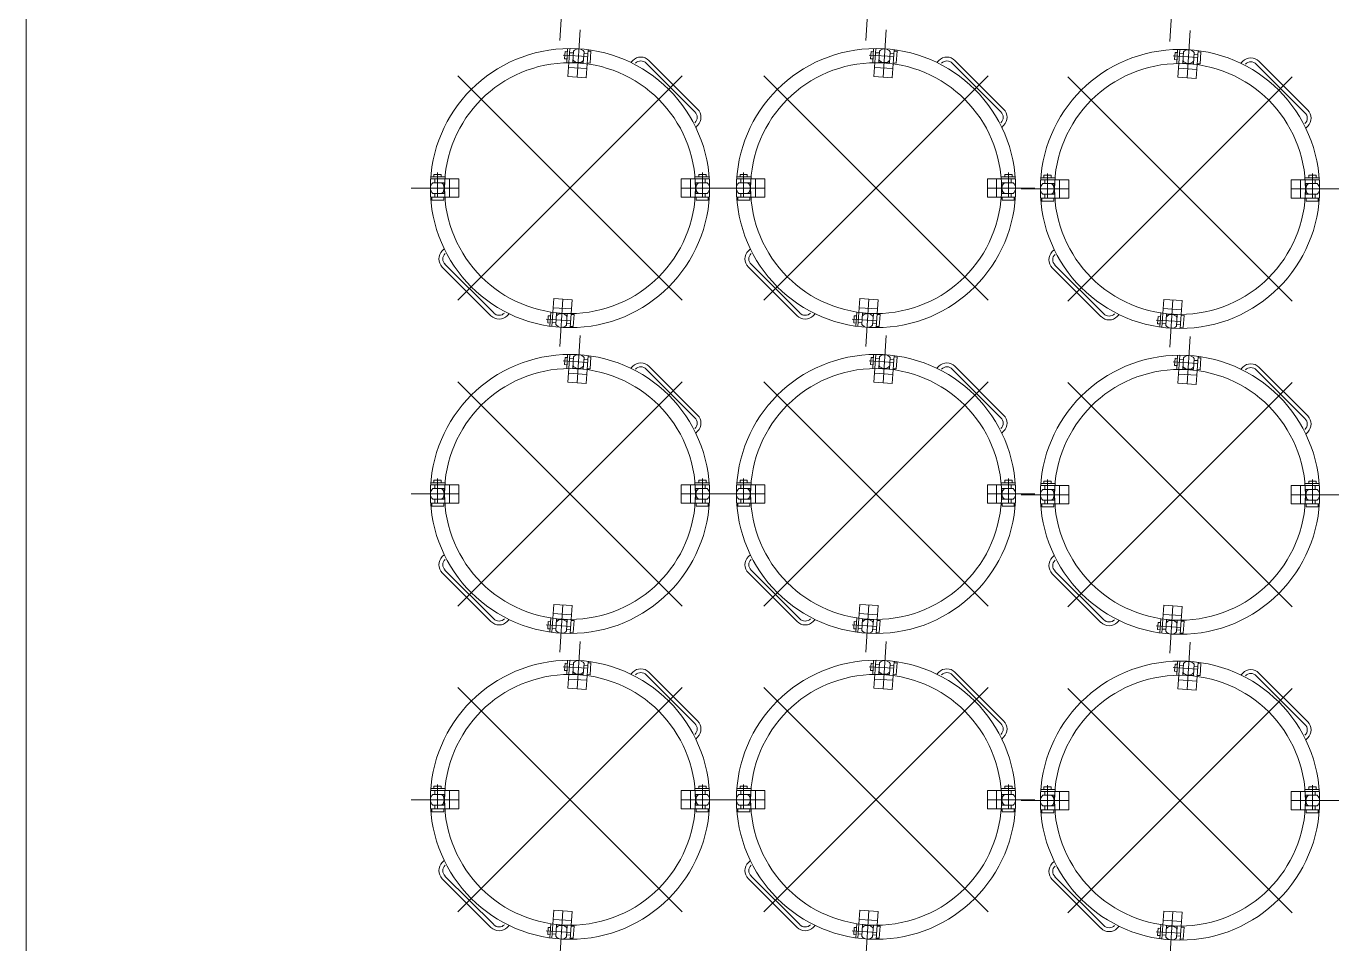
# Model space of a CAD drawing. Header units: millimetres. Extents: x 1663 to 6300, y 431 to 1491.
# Drawn here: x 5052.84 to 5077.75, y 1307.31 to 1324.73 of the extents above; entities that cross this region are included whole.
import ezdxf

# ---------------------------------------------------------------- set-up
doc = ezdxf.new("R2010")
doc.units = ezdxf.units.MM
doc.layers.add('Линия связи (Вновь)', color=3, linetype='Continuous', lineweight=60)
doc.layers.add('Строительный', color=251, linetype='Continuous', lineweight=13)

# ---------------------------------------------------------------- blocks, each defined once
blk = doc.blocks.new('A$C178B2837')
at = {"layer": 'Строительный', "ltscale": 100}
for p, q in [((535.063, 330.964), (535.063, 398.714)), ((542.078, 367.86), (542.038, 367.241)), ((546.078, 367.86), (546.038, 367.241)), ((550.051, 367.849), (550.011, 367.23)), ((542.303, 367.383), (542.264, 366.764)), ((546.303, 367.383), (546.264, 366.764)), ((550.276, 367.372), (550.237, 366.753)), ((542.128, 366.951), (542.14, 367.136)), ((542.144, 366.772), (542.167, 367.137)), ((546.128, 366.951), (546.14, 367.136)), ((546.144, 366.772), (546.167, 367.137)), ((550.101, 366.94), (550.113, 367.125)), ((550.117, 366.761), (550.14, 367.126)), ((542.08, 367.052), (542.401, 367.032)), ((542.106, 367.098), (542.1, 367.004)), ((542.1, 367.004), (542.131, 367.002)), ((542.137, 367.096), (542.106, 367.098)), ((542.214, 367.079), (542.164, 367.083)), ((542.215, 367.104), (542.206, 366.958)), ((542.345, 366.949), (542.206, 366.958)), ((542.355, 367.095), (542.345, 366.949)), ((542.403, 367.067), (542.353, 367.071)), ((542.383, 366.756), (542.407, 367.122)), ((542.406, 367.105), (542.445, 367.103)), ((542.445, 367.103), (542.435, 366.947)), ((542.991, 366.981), (542.965, 366.955)), ((543.203, 366.981), (543.839, 366.344)), ((546.08, 367.052), (546.401, 367.032)), ((546.106, 367.098), (546.1, 367.004)), ((546.1, 367.004), (546.131, 367.002)), ((546.137, 367.096), (546.106, 367.098)), ((546.214, 367.079), (546.164, 367.083)), ((546.215, 367.104), (546.206, 366.958)), ((546.345, 366.949), (546.206, 366.958)), ((546.355, 367.095), (546.345, 366.949)), ((546.403, 367.067), (546.353, 367.071)), ((546.383, 366.756), (546.407, 367.122)), ((546.406, 367.105), (546.445, 367.103)), ((546.445, 367.103), (546.435, 366.947)), ((546.991, 366.981), (546.965, 366.955)), ((547.203, 366.981), (547.839, 366.344)), ((550.053, 367.041), (550.374, 367.02)), ((550.079, 367.086), (550.073, 366.993)), ((550.073, 366.993), (550.104, 366.991)), ((550.11, 367.084), (550.079, 367.086)), ((550.187, 367.068), (550.137, 367.072)), ((550.188, 367.093), (550.179, 366.947)), ((550.328, 367.084), (550.319, 366.938)), ((550.376, 367.056), (550.326, 367.059)), ((550.356, 366.745), (550.38, 367.111)), ((550.379, 367.094), (550.418, 367.092)), ((550.418, 367.092), (550.408, 366.936)), ((550.964, 366.97), (550.938, 366.944)), ((551.176, 366.97), (551.813, 366.333)), ((542.391, 366.876), (542.151, 366.891)), ((542.435, 366.947), (542.396, 366.949)), ((543.168, 366.945), (543.804, 366.309)), ((546.391, 366.876), (546.151, 366.891)), ((546.435, 366.947), (546.396, 366.949)), ((547.168, 366.945), (547.804, 366.309)), ((550.364, 366.865), (550.125, 366.88)), ((550.319, 366.938), (550.179, 366.947)), ((550.408, 366.936), (550.369, 366.938)), ((551.141, 366.934), (551.777, 366.298)), ((540.703, 363.845), (543.638, 366.779)), ((540.703, 366.779), (543.638, 363.845)), ((542.383, 366.756), (542.144, 366.772)), ((544.703, 363.845), (547.638, 366.779)), ((544.703, 366.779), (547.638, 363.845)), ((546.383, 366.756), (546.144, 366.772)), ((548.677, 363.834), (551.611, 366.768)), ((548.677, 366.768), (551.611, 363.834)), ((550.356, 366.745), (550.117, 366.761)), ((543.839, 366.132), (543.814, 366.106)), ((547.839, 366.132), (547.814, 366.106)), ((551.813, 366.121), (551.787, 366.095)), ((540.716, 365.432), (540.35, 365.432)), ((540.537, 365.459), (540.352, 365.459)), ((540.393, 365.459), (540.393, 365.491)), ((540.393, 365.491), (540.487, 365.491)), ((540.404, 365.382), (540.404, 365.432)), ((540.44, 365.514), (540.44, 365.192)), ((540.487, 365.491), (540.487, 365.459)), ((540.596, 365.192), (540.596, 365.432)), ((540.716, 365.192), (540.716, 365.432)), ((543.626, 365.432), (543.992, 365.432)), ((543.626, 365.192), (543.626, 365.432)), ((543.746, 365.192), (543.746, 365.432)), ((543.804, 365.459), (543.99, 365.459)), ((543.949, 365.491), (543.855, 365.491)), ((543.855, 365.491), (543.855, 365.459)), ((543.902, 365.514), (543.902, 365.192)), ((543.937, 365.382), (543.937, 365.432)), ((543.949, 365.459), (543.949, 365.491)), ((544.716, 365.432), (544.35, 365.432)), ((544.537, 365.459), (544.352, 365.459)), ((544.393, 365.459), (544.393, 365.491)), ((544.393, 365.491), (544.487, 365.491)), ((544.404, 365.382), (544.404, 365.432)), ((544.44, 365.514), (544.44, 365.192)), ((544.487, 365.491), (544.487, 365.459)), ((544.596, 365.192), (544.596, 365.432)), ((544.716, 365.192), (544.716, 365.432)), ((547.626, 365.432), (547.992, 365.432)), ((547.626, 365.192), (547.626, 365.432)), ((547.746, 365.192), (547.746, 365.432)), ((547.804, 365.459), (547.99, 365.459)), ((547.949, 365.491), (547.855, 365.491)), ((547.855, 365.491), (547.855, 365.459)), ((547.902, 365.514), (547.902, 365.192)), ((547.937, 365.382), (547.937, 365.432)), ((547.949, 365.459), (547.949, 365.491)), ((548.689, 365.421), (548.323, 365.421)), ((548.51, 365.448), (548.325, 365.448)), ((548.366, 365.448), (548.366, 365.48)), ((548.366, 365.48), (548.46, 365.48)), ((548.377, 365.371), (548.377, 365.421)), ((548.413, 365.503), (548.413, 365.181)), ((548.46, 365.48), (548.46, 365.448)), ((548.569, 365.181), (548.569, 365.421)), ((548.689, 365.181), (548.689, 365.421)), ((551.599, 365.421), (551.965, 365.421)), ((551.599, 365.181), (551.599, 365.421)), ((551.719, 365.181), (551.719, 365.421)), ((551.777, 365.448), (551.963, 365.448)), ((551.922, 365.48), (551.828, 365.48)), ((551.828, 365.48), (551.828, 365.448)), ((551.875, 365.503), (551.875, 365.181)), ((551.91, 365.371), (551.91, 365.421)), ((551.922, 365.448), (551.922, 365.48)), ((540.096, 365.312), (540.716, 365.312)), ((540.379, 365.382), (540.526, 365.382)), ((540.379, 365.242), (540.526, 365.242)), ((540.404, 365.192), (540.404, 365.242)), ((540.526, 365.242), (540.526, 365.382)), ((543.626, 365.312), (544.246, 365.312)), ((543.962, 365.382), (543.816, 365.382)), ((543.816, 365.242), (543.816, 365.382)), ((543.962, 365.242), (543.816, 365.242)), ((543.937, 365.192), (543.937, 365.242)), ((544.096, 365.312), (544.716, 365.312)), ((544.379, 365.382), (544.526, 365.382)), ((544.379, 365.242), (544.526, 365.242)), ((544.404, 365.192), (544.404, 365.242)), ((544.526, 365.242), (544.526, 365.382)), ((547.626, 365.312), (548.246, 365.312)), ((547.962, 365.382), (547.816, 365.382)), ((547.816, 365.242), (547.816, 365.382)), ((547.962, 365.242), (547.816, 365.242)), ((547.937, 365.192), (547.937, 365.242)), ((548.069, 365.301), (548.689, 365.301)), ((548.352, 365.371), (548.499, 365.371)), ((548.499, 365.231), (548.499, 365.371)), ((551.599, 365.301), (552.219, 365.301)), ((551.935, 365.371), (551.789, 365.371)), ((551.789, 365.231), (551.789, 365.371)), ((540.716, 365.192), (540.35, 365.192)), ((540.366, 365.192), (540.366, 365.153)), ((540.366, 365.153), (540.522, 365.153)), ((540.522, 365.153), (540.522, 365.192)), ((543.626, 365.192), (543.992, 365.192)), ((543.819, 365.153), (543.819, 365.192)), ((543.975, 365.153), (543.819, 365.153)), ((543.975, 365.192), (543.975, 365.153)), ((544.716, 365.192), (544.35, 365.192)), ((544.366, 365.192), (544.366, 365.153)), ((544.366, 365.153), (544.522, 365.153)), ((544.522, 365.153), (544.522, 365.192)), ((547.626, 365.192), (547.992, 365.192)), ((547.819, 365.153), (547.819, 365.192)), ((547.975, 365.153), (547.819, 365.153)), ((547.975, 365.192), (547.975, 365.153)), ((548.689, 365.181), (548.323, 365.181)), ((548.339, 365.181), (548.339, 365.142)), ((548.339, 365.142), (548.495, 365.142)), ((548.352, 365.231), (548.499, 365.231)), ((548.377, 365.181), (548.377, 365.231)), ((548.495, 365.142), (548.495, 365.181)), ((551.599, 365.181), (551.965, 365.181)), ((551.935, 365.231), (551.789, 365.231)), ((551.792, 365.142), (551.792, 365.181)), ((551.948, 365.142), (551.792, 365.142)), ((551.91, 365.181), (551.91, 365.231)), ((551.948, 365.181), (551.948, 365.142)), ((540.502, 364.492), (540.528, 364.517)), ((544.502, 364.492), (544.528, 364.517)), ((548.475, 364.481), (548.501, 364.506)), ((540.502, 364.28), (541.138, 363.643)), ((540.537, 364.315), (541.174, 363.679)), ((544.502, 364.28), (545.138, 363.643)), ((544.537, 364.315), (545.174, 363.679)), ((548.475, 364.268), (549.111, 363.632)), ((548.51, 364.304), (549.147, 363.667)), ((541.958, 363.868), (541.935, 363.502)), ((542.198, 363.852), (541.958, 363.868)), ((545.958, 363.868), (545.935, 363.502)), ((546.198, 363.852), (545.958, 363.868)), ((542.19, 363.733), (541.95, 363.748)), ((542.078, 363.86), (542.038, 363.241)), ((542.198, 363.852), (542.174, 363.487)), ((546.19, 363.733), (545.95, 363.748)), ((546.078, 363.86), (546.038, 363.241)), ((546.198, 363.852), (546.174, 363.487)), ((549.931, 363.856), (549.908, 363.491)), ((550.163, 363.721), (549.924, 363.737)), ((550.171, 363.841), (549.931, 363.856)), ((550.051, 363.849), (550.011, 363.23)), ((550.171, 363.841), (550.147, 363.476)), ((541.35, 363.643), (541.376, 363.669)), ((541.859, 363.598), (542.18, 363.577)), ((541.879, 363.549), (541.885, 363.643)), ((541.91, 363.547), (541.879, 363.549)), ((541.885, 363.643), (541.916, 363.641)), ((541.92, 363.691), (541.908, 363.506)), ((541.988, 363.553), (541.938, 363.557)), ((541.987, 363.528), (541.996, 363.675)), ((542.136, 363.666), (541.996, 363.675)), ((542.126, 363.52), (542.136, 363.666)), ((542.178, 363.541), (542.128, 363.544)), ((542.224, 363.657), (542.185, 363.659)), ((542.214, 363.501), (542.224, 363.657)), ((545.35, 363.643), (545.376, 363.669)), ((545.859, 363.598), (546.18, 363.577)), ((545.879, 363.549), (545.885, 363.643)), ((545.91, 363.547), (545.879, 363.549)), ((545.885, 363.643), (545.916, 363.641)), ((545.92, 363.691), (545.908, 363.506)), ((545.988, 363.553), (545.938, 363.557)), ((545.987, 363.528), (545.996, 363.675)), ((546.136, 363.666), (545.996, 363.675)), ((546.126, 363.52), (546.136, 363.666)), ((546.178, 363.541), (546.128, 363.544)), ((546.224, 363.657), (546.185, 363.659)), ((546.214, 363.501), (546.224, 363.657)), ((549.324, 363.632), (549.349, 363.658)), ((549.832, 363.586), (550.153, 363.566)), ((549.852, 363.538), (549.858, 363.632)), ((549.884, 363.536), (549.852, 363.538)), ((549.858, 363.632), (549.89, 363.63)), ((549.893, 363.68), (549.881, 363.495)), ((549.961, 363.542), (549.911, 363.545)), ((549.96, 363.517), (549.969, 363.664)), ((550.109, 363.655), (549.969, 363.664)), ((550.099, 363.508), (550.109, 363.655)), ((550.151, 363.53), (550.101, 363.533)), ((550.197, 363.646), (550.158, 363.648)), ((550.187, 363.49), (550.197, 363.646)), ((542.175, 363.503), (542.214, 363.501)), ((542.303, 363.383), (542.264, 362.764)), ((546.175, 363.503), (546.214, 363.501)), ((546.303, 363.383), (546.264, 362.764)), ((550.148, 363.492), (550.187, 363.49)), ((550.276, 363.372), (550.237, 362.753)), ((542.08, 363.052), (542.401, 363.032)), ((542.106, 363.098), (542.1, 363.004)), ((542.137, 363.096), (542.106, 363.098)), ((542.128, 362.951), (542.14, 363.136)), ((542.144, 362.772), (542.167, 363.137)), ((542.214, 363.079), (542.164, 363.083)), ((542.215, 363.104), (542.206, 362.958)), ((542.355, 363.095), (542.345, 362.949)), ((542.403, 363.067), (542.353, 363.071)), ((542.383, 362.756), (542.407, 363.122)), ((542.406, 363.105), (542.445, 363.103)), ((542.445, 363.103), (542.435, 362.947)), ((546.08, 363.052), (546.401, 363.032)), ((546.106, 363.098), (546.1, 363.004)), ((546.137, 363.096), (546.106, 363.098)), ((546.128, 362.951), (546.14, 363.136)), ((546.144, 362.772), (546.167, 363.137)), ((546.214, 363.079), (546.164, 363.083)), ((546.215, 363.104), (546.206, 362.958)), ((546.355, 363.095), (546.345, 362.949)), ((546.403, 363.067), (546.353, 363.071)), ((546.383, 362.756), (546.407, 363.122)), ((546.406, 363.105), (546.445, 363.103)), ((546.445, 363.103), (546.435, 362.947)), ((550.053, 363.041), (550.374, 363.02)), ((550.079, 363.086), (550.073, 362.993)), ((550.11, 363.084), (550.079, 363.086)), ((550.101, 362.94), (550.113, 363.125)), ((550.117, 362.761), (550.14, 363.126)), ((550.187, 363.068), (550.137, 363.072)), ((550.188, 363.093), (550.179, 362.947)), ((550.328, 363.084), (550.319, 362.938)), ((550.376, 363.056), (550.326, 363.059)), ((550.356, 362.745), (550.38, 363.111)), ((550.379, 363.094), (550.418, 363.092)), ((550.418, 363.092), (550.408, 362.936)), ((542.1, 363.004), (542.131, 363.002)), ((542.391, 362.876), (542.151, 362.891)), ((542.345, 362.949), (542.206, 362.958)), ((542.435, 362.947), (542.396, 362.949)), ((542.991, 362.981), (542.965, 362.955)), ((543.168, 362.945), (543.804, 362.309)), ((543.203, 362.981), (543.839, 362.344)), ((546.1, 363.004), (546.131, 363.002)), ((546.391, 362.876), (546.151, 362.891)), ((546.345, 362.949), (546.206, 362.958)), ((546.435, 362.947), (546.396, 362.949)), ((546.991, 362.981), (546.965, 362.955)), ((547.168, 362.945), (547.804, 362.309)), ((547.203, 362.981), (547.839, 362.344)), ((550.073, 362.993), (550.104, 362.991)), ((550.364, 362.865), (550.125, 362.88)), ((550.319, 362.938), (550.179, 362.947)), ((550.408, 362.936), (550.369, 362.938)), ((550.964, 362.97), (550.938, 362.944)), ((551.141, 362.934), (551.777, 362.298)), ((551.176, 362.97), (551.813, 362.333)), ((540.703, 359.845), (543.638, 362.779)), ((540.703, 362.779), (543.638, 359.845)), ((542.383, 362.756), (542.144, 362.772)), ((544.703, 359.845), (547.638, 362.779)), ((544.703, 362.779), (547.638, 359.845)), ((546.383, 362.756), (546.144, 362.772)), ((548.677, 359.834), (551.611, 362.768)), ((548.677, 362.768), (551.611, 359.834)), ((550.356, 362.745), (550.117, 362.761)), ((543.839, 362.132), (543.814, 362.106)), ((547.839, 362.132), (547.814, 362.106)), ((551.813, 362.121), (551.787, 362.095)), ((540.393, 361.459), (540.393, 361.491)), ((540.393, 361.491), (540.487, 361.491)), ((540.44, 361.514), (540.44, 361.192)), ((540.487, 361.491), (540.487, 361.459)), ((543.949, 361.491), (543.855, 361.491)), ((543.855, 361.491), (543.855, 361.459)), ((543.902, 361.514), (543.902, 361.192)), ((543.949, 361.459), (543.949, 361.491)), ((544.393, 361.459), (544.393, 361.491)), ((544.393, 361.491), (544.487, 361.491)), ((544.44, 361.514), (544.44, 361.192)), ((544.487, 361.491), (544.487, 361.459)), ((547.949, 361.491), (547.855, 361.491)), ((547.855, 361.491), (547.855, 361.459)), ((547.902, 361.514), (547.902, 361.192)), ((547.949, 361.459), (547.949, 361.491)), ((548.366, 361.448), (548.366, 361.48)), ((548.366, 361.48), (548.46, 361.48)), ((548.413, 361.503), (548.413, 361.181)), ((548.46, 361.48), (548.46, 361.448)), ((551.922, 361.48), (551.828, 361.48)), ((551.828, 361.48), (551.828, 361.448)), ((551.875, 361.503), (551.875, 361.181)), ((551.922, 361.448), (551.922, 361.48)), ((540.096, 361.312), (540.716, 361.312)), ((540.716, 361.432), (540.35, 361.432)), ((540.537, 361.459), (540.352, 361.459)), ((540.379, 361.382), (540.526, 361.382)), ((540.404, 361.382), (540.404, 361.432)), ((540.526, 361.242), (540.526, 361.382)), ((540.596, 361.192), (540.596, 361.432)), ((540.716, 361.192), (540.716, 361.432)), ((543.626, 361.432), (543.992, 361.432)), ((543.626, 361.192), (543.626, 361.432)), ((543.626, 361.312), (544.246, 361.312)), ((543.746, 361.192), (543.746, 361.432)), ((543.804, 361.459), (543.99, 361.459)), ((543.962, 361.382), (543.816, 361.382)), ((543.816, 361.242), (543.816, 361.382)), ((543.937, 361.382), (543.937, 361.432)), ((544.096, 361.312), (544.716, 361.312)), ((544.716, 361.432), (544.35, 361.432)), ((544.537, 361.459), (544.352, 361.459)), ((544.379, 361.382), (544.526, 361.382)), ((544.404, 361.382), (544.404, 361.432)), ((544.526, 361.242), (544.526, 361.382)), ((544.596, 361.192), (544.596, 361.432)), ((544.716, 361.192), (544.716, 361.432)), ((547.626, 361.432), (547.992, 361.432)), ((547.626, 361.192), (547.626, 361.432)), ((547.626, 361.312), (548.246, 361.312)), ((547.746, 361.192), (547.746, 361.432)), ((547.804, 361.459), (547.99, 361.459)), ((547.962, 361.382), (547.816, 361.382)), ((547.816, 361.242), (547.816, 361.382)), ((547.937, 361.382), (547.937, 361.432)), ((548.069, 361.301), (548.689, 361.301)), ((548.689, 361.421), (548.323, 361.421)), ((548.51, 361.448), (548.325, 361.448)), ((548.352, 361.371), (548.499, 361.371)), ((548.377, 361.371), (548.377, 361.421)), ((548.499, 361.231), (548.499, 361.371)), ((548.569, 361.181), (548.569, 361.421)), ((548.689, 361.181), (548.689, 361.421)), ((551.599, 361.421), (551.965, 361.421)), ((551.599, 361.181), (551.599, 361.421)), ((551.599, 361.301), (552.219, 361.301)), ((551.719, 361.181), (551.719, 361.421)), ((551.777, 361.448), (551.963, 361.448)), ((551.935, 361.371), (551.789, 361.371)), ((551.789, 361.231), (551.789, 361.371)), ((551.91, 361.371), (551.91, 361.421)), ((540.716, 361.192), (540.35, 361.192)), ((540.366, 361.192), (540.366, 361.153)), ((540.366, 361.153), (540.522, 361.153)), ((540.379, 361.242), (540.526, 361.242)), ((540.404, 361.192), (540.404, 361.242)), ((540.522, 361.153), (540.522, 361.192)), ((543.626, 361.192), (543.992, 361.192)), ((543.962, 361.242), (543.816, 361.242)), ((543.819, 361.153), (543.819, 361.192)), ((543.975, 361.153), (543.819, 361.153)), ((543.937, 361.192), (543.937, 361.242)), ((543.975, 361.192), (543.975, 361.153)), ((544.716, 361.192), (544.35, 361.192)), ((544.366, 361.192), (544.366, 361.153)), ((544.366, 361.153), (544.522, 361.153)), ((544.379, 361.242), (544.526, 361.242)), ((544.404, 361.192), (544.404, 361.242)), ((544.522, 361.153), (544.522, 361.192)), ((547.626, 361.192), (547.992, 361.192)), ((547.962, 361.242), (547.816, 361.242)), ((547.819, 361.153), (547.819, 361.192)), ((547.975, 361.153), (547.819, 361.153)), ((547.937, 361.192), (547.937, 361.242)), ((547.975, 361.192), (547.975, 361.153)), ((548.689, 361.181), (548.323, 361.181)), ((548.339, 361.181), (548.339, 361.142)), ((548.339, 361.142), (548.495, 361.142)), ((548.352, 361.231), (548.499, 361.231)), ((548.377, 361.181), (548.377, 361.231)), ((548.495, 361.142), (548.495, 361.181)), ((551.599, 361.181), (551.965, 361.181)), ((551.935, 361.231), (551.789, 361.231)), ((551.792, 361.142), (551.792, 361.181)), ((551.948, 361.142), (551.792, 361.142)), ((551.91, 361.181), (551.91, 361.231)), ((551.948, 361.181), (551.948, 361.142)), ((540.502, 360.492), (540.528, 360.517)), ((544.502, 360.492), (544.528, 360.517)), ((548.475, 360.481), (548.501, 360.506)), ((540.502, 360.28), (541.138, 359.643)), ((540.537, 360.315), (541.174, 359.679)), ((544.502, 360.28), (545.138, 359.643)), ((544.537, 360.315), (545.174, 359.679)), ((548.475, 360.268), (549.111, 359.632)), ((548.51, 360.304), (549.147, 359.667)), ((541.958, 359.868), (541.935, 359.502)), ((542.198, 359.852), (541.958, 359.868)), ((542.078, 359.86), (542.038, 359.241)), ((542.198, 359.852), (542.174, 359.487)), ((545.958, 359.868), (545.935, 359.502)), ((546.198, 359.852), (545.958, 359.868)), ((546.078, 359.86), (546.038, 359.241)), ((546.198, 359.852), (546.174, 359.487)), ((549.931, 359.856), (549.908, 359.491)), ((550.171, 359.841), (549.931, 359.856)), ((550.051, 359.849), (550.011, 359.23)), ((550.171, 359.841), (550.147, 359.476)), ((541.35, 359.643), (541.376, 359.669)), ((541.859, 359.598), (542.18, 359.577)), ((541.879, 359.549), (541.885, 359.643)), ((541.885, 359.643), (541.916, 359.641)), ((541.92, 359.691), (541.908, 359.506)), ((542.19, 359.733), (541.95, 359.748)), ((541.987, 359.528), (541.996, 359.675)), ((542.136, 359.666), (541.996, 359.675)), ((542.126, 359.52), (542.136, 359.666)), ((542.224, 359.657), (542.185, 359.659)), ((542.214, 359.501), (542.224, 359.657)), ((545.35, 359.643), (545.376, 359.669)), ((545.859, 359.598), (546.18, 359.577)), ((545.879, 359.549), (545.885, 359.643)), ((545.885, 359.643), (545.916, 359.641)), ((545.92, 359.691), (545.908, 359.506)), ((546.19, 359.733), (545.95, 359.748)), ((545.987, 359.528), (545.996, 359.675)), ((546.136, 359.666), (545.996, 359.675)), ((546.126, 359.52), (546.136, 359.666)), ((546.224, 359.657), (546.185, 359.659)), ((546.214, 359.501), (546.224, 359.657)), ((549.324, 359.632), (549.349, 359.658)), ((549.832, 359.586), (550.153, 359.566)), ((549.852, 359.538), (549.858, 359.632)), ((549.858, 359.632), (549.89, 359.63)), ((549.893, 359.68), (549.881, 359.495)), ((550.163, 359.721), (549.924, 359.737)), ((549.96, 359.517), (549.969, 359.664)), ((550.109, 359.655), (549.969, 359.664)), ((550.099, 359.508), (550.109, 359.655)), ((550.197, 359.646), (550.158, 359.648)), ((550.187, 359.49), (550.197, 359.646)), ((541.91, 359.547), (541.879, 359.549)), ((541.988, 359.553), (541.938, 359.557)), ((542.178, 359.541), (542.128, 359.544)), ((542.175, 359.503), (542.214, 359.501)), ((545.91, 359.547), (545.879, 359.549)), ((545.988, 359.553), (545.938, 359.557)), ((546.178, 359.541), (546.128, 359.544)), ((546.175, 359.503), (546.214, 359.501)), ((549.884, 359.536), (549.852, 359.538)), ((549.961, 359.542), (549.911, 359.545)), ((550.151, 359.53), (550.101, 359.533)), ((550.148, 359.492), (550.187, 359.49)), ((542.303, 359.383), (542.264, 358.764)), ((546.303, 359.383), (546.264, 358.764)), ((550.276, 359.372), (550.237, 358.753)), ((542.106, 359.098), (542.1, 359.004)), ((542.137, 359.096), (542.106, 359.098)), ((542.128, 358.951), (542.14, 359.136)), ((542.144, 358.772), (542.167, 359.137)), ((542.214, 359.079), (542.164, 359.083)), ((542.215, 359.104), (542.206, 358.958)), ((542.355, 359.095), (542.345, 358.949)), ((542.403, 359.067), (542.353, 359.071)), ((542.383, 358.756), (542.407, 359.122)), ((542.406, 359.105), (542.445, 359.103)), ((542.445, 359.103), (542.435, 358.947)), ((546.106, 359.098), (546.1, 359.004)), ((546.137, 359.096), (546.106, 359.098)), ((546.128, 358.951), (546.14, 359.136)), ((546.144, 358.772), (546.167, 359.137)), ((546.214, 359.079), (546.164, 359.083)), ((546.215, 359.104), (546.206, 358.958)), ((546.355, 359.095), (546.345, 358.949)), ((546.403, 359.067), (546.353, 359.071)), ((546.383, 358.756), (546.407, 359.122)), ((546.406, 359.105), (546.445, 359.103)), ((546.445, 359.103), (546.435, 358.947)), ((550.079, 359.086), (550.073, 358.993)), ((550.11, 359.084), (550.079, 359.086)), ((550.101, 358.94), (550.113, 359.125)), ((550.117, 358.761), (550.14, 359.126)), ((550.187, 359.068), (550.137, 359.072)), ((550.188, 359.093), (550.179, 358.947)), ((550.328, 359.084), (550.319, 358.938)), ((550.356, 358.745), (550.38, 359.111)), ((550.379, 359.094), (550.418, 359.092)), ((550.418, 359.092), (550.408, 358.936)), ((542.08, 359.052), (542.401, 359.032)), ((542.1, 359.004), (542.131, 359.002)), ((542.391, 358.876), (542.151, 358.891)), ((542.345, 358.949), (542.206, 358.958)), ((542.435, 358.947), (542.396, 358.949)), ((542.991, 358.981), (542.965, 358.955)), ((543.168, 358.945), (543.804, 358.309)), ((543.203, 358.981), (543.839, 358.344)), ((546.08, 359.052), (546.401, 359.032)), ((546.1, 359.004), (546.131, 359.002)), ((546.391, 358.876), (546.151, 358.891)), ((546.345, 358.949), (546.206, 358.958)), ((546.435, 358.947), (546.396, 358.949)), ((546.991, 358.981), (546.965, 358.955)), ((547.168, 358.945), (547.804, 358.309)), ((547.203, 358.981), (547.839, 358.344)), ((550.053, 359.041), (550.374, 359.02)), ((550.073, 358.993), (550.104, 358.991)), ((550.319, 358.938), (550.179, 358.947)), ((550.376, 359.056), (550.326, 359.059)), ((550.408, 358.936), (550.369, 358.938)), ((550.964, 358.97), (550.938, 358.944)), ((551.141, 358.934), (551.777, 358.298)), ((551.176, 358.97), (551.813, 358.333)), ((540.703, 355.845), (543.638, 358.779)), ((540.703, 358.779), (543.638, 355.845)), ((542.383, 358.756), (542.144, 358.772)), ((544.703, 355.845), (547.638, 358.779)), ((544.703, 358.779), (547.638, 355.845)), ((546.383, 358.756), (546.144, 358.772)), ((548.677, 355.834), (551.611, 358.768)), ((548.677, 358.768), (551.611, 355.834)), ((550.356, 358.745), (550.117, 358.761)), ((550.364, 358.865), (550.125, 358.88)), ((543.839, 358.132), (543.814, 358.106)), ((547.839, 358.132), (547.814, 358.106)), ((551.813, 358.121), (551.787, 358.095)), ((540.716, 357.432), (540.35, 357.432)), ((540.537, 357.459), (540.352, 357.459)), ((540.379, 357.382), (540.526, 357.382)), ((540.393, 357.459), (540.393, 357.491)), ((540.393, 357.491), (540.487, 357.491)), ((540.404, 357.382), (540.404, 357.432)), ((540.44, 357.514), (540.44, 357.192)), ((540.487, 357.491), (540.487, 357.459)), ((540.526, 357.242), (540.526, 357.382)), ((540.596, 357.192), (540.596, 357.432)), ((540.716, 357.192), (540.716, 357.432)), ((543.626, 357.432), (543.992, 357.432)), ((543.626, 357.192), (543.626, 357.432)), ((543.746, 357.192), (543.746, 357.432)), ((543.804, 357.459), (543.99, 357.459)), ((543.962, 357.382), (543.816, 357.382)), ((543.816, 357.242), (543.816, 357.382)), ((543.949, 357.491), (543.855, 357.491)), ((543.855, 357.491), (543.855, 357.459)), ((543.902, 357.514), (543.902, 357.192)), ((543.937, 357.382), (543.937, 357.432)), ((543.949, 357.459), (543.949, 357.491)), ((544.716, 357.432), (544.35, 357.432)), ((544.537, 357.459), (544.352, 357.459)), ((544.379, 357.382), (544.526, 357.382)), ((544.393, 357.459), (544.393, 357.491)), ((544.393, 357.491), (544.487, 357.491)), ((544.404, 357.382), (544.404, 357.432)), ((544.44, 357.514), (544.44, 357.192)), ((544.487, 357.491), (544.487, 357.459)), ((544.526, 357.242), (544.526, 357.382)), ((544.596, 357.192), (544.596, 357.432)), ((544.716, 357.192), (544.716, 357.432)), ((547.626, 357.432), (547.992, 357.432)), ((547.626, 357.192), (547.626, 357.432)), ((547.746, 357.192), (547.746, 357.432)), ((547.804, 357.459), (547.99, 357.459)), ((547.962, 357.382), (547.816, 357.382)), ((547.816, 357.242), (547.816, 357.382)), ((547.949, 357.491), (547.855, 357.491)), ((547.855, 357.491), (547.855, 357.459)), ((547.902, 357.514), (547.902, 357.192)), ((547.937, 357.382), (547.937, 357.432)), ((547.949, 357.459), (547.949, 357.491)), ((548.689, 357.421), (548.323, 357.421)), ((548.51, 357.448), (548.325, 357.448)), ((548.352, 357.371), (548.499, 357.371)), ((548.366, 357.448), (548.366, 357.48)), ((548.366, 357.48), (548.46, 357.48)), ((548.377, 357.371), (548.377, 357.421)), ((548.413, 357.503), (548.413, 357.181)), ((548.46, 357.48), (548.46, 357.448)), ((548.499, 357.231), (548.499, 357.371)), ((548.569, 357.181), (548.569, 357.421)), ((548.689, 357.181), (548.689, 357.421)), ((551.599, 357.421), (551.965, 357.421)), ((551.599, 357.181), (551.599, 357.421)), ((551.719, 357.181), (551.719, 357.421)), ((551.777, 357.448), (551.963, 357.448)), ((551.935, 357.371), (551.789, 357.371)), ((551.789, 357.231), (551.789, 357.371)), ((551.922, 357.48), (551.828, 357.48)), ((551.828, 357.48), (551.828, 357.448)), ((551.875, 357.503), (551.875, 357.181)), ((551.91, 357.371), (551.91, 357.421)), ((551.922, 357.448), (551.922, 357.48)), ((540.096, 357.312), (540.716, 357.312)), ((540.716, 357.192), (540.35, 357.192)), ((540.366, 357.192), (540.366, 357.153)), ((540.379, 357.242), (540.526, 357.242)), ((540.404, 357.192), (540.404, 357.242)), ((540.522, 357.153), (540.522, 357.192)), ((543.626, 357.312), (544.246, 357.312)), ((543.626, 357.192), (543.992, 357.192)), ((543.962, 357.242), (543.816, 357.242)), ((543.819, 357.153), (543.819, 357.192)), ((543.937, 357.192), (543.937, 357.242)), ((543.975, 357.192), (543.975, 357.153)), ((544.096, 357.312), (544.716, 357.312)), ((544.716, 357.192), (544.35, 357.192)), ((544.366, 357.192), (544.366, 357.153)), ((544.379, 357.242), (544.526, 357.242)), ((544.404, 357.192), (544.404, 357.242)), ((544.522, 357.153), (544.522, 357.192)), ((547.626, 357.312), (548.246, 357.312)), ((547.626, 357.192), (547.992, 357.192)), ((547.962, 357.242), (547.816, 357.242)), ((547.819, 357.153), (547.819, 357.192)), ((547.937, 357.192), (547.937, 357.242)), ((547.975, 357.192), (547.975, 357.153)), ((548.069, 357.301), (548.689, 357.301)), ((548.689, 357.181), (548.323, 357.181)), ((548.339, 357.181), (548.339, 357.142)), ((548.352, 357.231), (548.499, 357.231)), ((548.377, 357.181), (548.377, 357.231)), ((548.495, 357.142), (548.495, 357.181)), ((551.599, 357.301), (552.219, 357.301)), ((551.599, 357.181), (551.965, 357.181)), ((551.935, 357.231), (551.789, 357.231)), ((551.792, 357.142), (551.792, 357.181)), ((551.91, 357.181), (551.91, 357.231)), ((551.948, 357.181), (551.948, 357.142)), ((540.366, 357.153), (540.522, 357.153)), ((543.975, 357.153), (543.819, 357.153)), ((544.366, 357.153), (544.522, 357.153)), ((547.975, 357.153), (547.819, 357.153)), ((548.339, 357.142), (548.495, 357.142)), ((551.948, 357.142), (551.792, 357.142)), ((540.502, 356.492), (540.528, 356.517)), ((544.502, 356.492), (544.528, 356.517)), ((548.475, 356.481), (548.501, 356.506)), ((540.502, 356.28), (541.138, 355.643)), ((540.537, 356.315), (541.174, 355.679)), ((544.502, 356.28), (545.138, 355.643)), ((544.537, 356.315), (545.174, 355.679)), ((548.475, 356.268), (549.111, 355.632)), ((548.51, 356.304), (549.147, 355.667)), ((541.958, 355.868), (541.935, 355.502)), ((542.198, 355.852), (541.958, 355.868)), ((542.078, 355.86), (542.038, 355.241)), ((542.198, 355.852), (542.174, 355.487)), ((545.958, 355.868), (545.935, 355.502)), ((546.198, 355.852), (545.958, 355.868)), ((546.078, 355.86), (546.038, 355.241)), ((546.198, 355.852), (546.174, 355.487)), ((549.931, 355.856), (549.908, 355.491)), ((550.171, 355.841), (549.931, 355.856)), ((550.051, 355.849), (550.011, 355.23)), ((550.171, 355.841), (550.147, 355.476)), ((541.35, 355.643), (541.376, 355.669)), ((541.879, 355.549), (541.885, 355.643)), ((541.885, 355.643), (541.916, 355.641)), ((541.92, 355.691), (541.908, 355.506)), ((542.19, 355.733), (541.95, 355.748)), ((541.987, 355.528), (541.996, 355.675)), ((542.136, 355.666), (541.996, 355.675)), ((542.126, 355.52), (542.136, 355.666)), ((542.224, 355.657), (542.185, 355.659)), ((542.214, 355.501), (542.224, 355.657)), ((545.35, 355.643), (545.376, 355.669)), ((545.879, 355.549), (545.885, 355.643)), ((545.885, 355.643), (545.916, 355.641)), ((545.92, 355.691), (545.908, 355.506)), ((546.19, 355.733), (545.95, 355.748)), ((545.987, 355.528), (545.996, 355.675)), ((546.136, 355.666), (545.996, 355.675)), ((546.126, 355.52), (546.136, 355.666)), ((546.224, 355.657), (546.185, 355.659)), ((546.214, 355.501), (546.224, 355.657)), ((549.324, 355.632), (549.349, 355.658)), ((549.852, 355.538), (549.858, 355.632)), ((549.858, 355.632), (549.89, 355.63)), ((549.893, 355.68), (549.881, 355.495)), ((550.163, 355.721), (549.924, 355.737)), ((549.96, 355.517), (549.969, 355.664)), ((550.109, 355.655), (549.969, 355.664)), ((550.099, 355.508), (550.109, 355.655)), ((550.197, 355.646), (550.158, 355.648)), ((550.187, 355.49), (550.197, 355.646)), ((541.859, 355.598), (542.18, 355.577)), ((541.91, 355.547), (541.879, 355.549)), ((541.988, 355.553), (541.938, 355.557)), ((542.178, 355.541), (542.128, 355.544)), ((542.175, 355.503), (542.214, 355.501)), ((545.859, 355.598), (546.18, 355.577)), ((545.91, 355.547), (545.879, 355.549)), ((545.988, 355.553), (545.938, 355.557)), ((546.178, 355.541), (546.128, 355.544)), ((546.175, 355.503), (546.214, 355.501)), ((549.832, 355.586), (550.153, 355.566)), ((549.884, 355.536), (549.852, 355.538)), ((549.961, 355.542), (549.911, 355.545)), ((550.151, 355.53), (550.101, 355.533)), ((550.148, 355.492), (550.187, 355.49))]:
    blk.add_line(p, q, dxfattribs=at)
for centre, radius in [((542.171, 365.312), 1.825), ((546.171, 365.312), 1.825), ((550.144, 365.301), 1.825), ((542.171, 365.312), 1.64), ((546.171, 365.312), 1.64), ((550.144, 365.301), 1.64), ((542.171, 361.312), 1.825), ((546.171, 361.312), 1.825), ((550.144, 361.301), 1.825), ((542.171, 361.312), 1.64), ((546.171, 361.312), 1.64), ((550.144, 361.301), 1.64), ((542.171, 357.312), 1.825), ((546.171, 357.312), 1.825), ((550.144, 357.301), 1.825), ((542.171, 357.312), 1.64), ((546.171, 357.312), 1.64), ((550.144, 357.301), 1.64)]:
    blk.add_circle(centre, radius, dxfattribs=at)
for centre, radius, start, end in [((542.281, 367.043), 0.09, 35.2901, 137.3942), ((546.281, 367.043), 0.09, 35.2901, 137.3942), ((542.281, 367.043), 0.09, 215.2901, 317.3942), ((543.097, 366.875), 0.15, 45, 135), ((543.097, 366.875), 0.1, 45, 135), ((546.281, 367.043), 0.09, 215.2901, 317.3942), ((547.097, 366.875), 0.15, 45, 135), ((547.097, 366.875), 0.1, 45, 135), ((550.255, 367.032), 0.09, 215.2901, 317.3942), ((550.255, 367.032), 0.09, 35.2901, 137.3942), ((551.07, 366.864), 0.15, 45, 135), ((551.07, 366.864), 0.1, 45, 135), ((543.733, 366.238), 0.1, 315, 45), ((543.733, 366.238), 0.15, 315, 45), ((547.733, 366.238), 0.1, 315, 45), ((547.733, 366.238), 0.15, 315, 45), ((551.707, 366.227), 0.1, 315, 45), ((551.707, 366.227), 0.15, 315, 45), ((540.436, 365.312), 0.09, 128.948, 231.052), ((540.436, 365.312), 0.09, 308.948, 51.052), ((543.906, 365.312), 0.09, 128.948, 231.052), ((543.906, 365.312), 0.09, 308.948, 51.052), ((544.436, 365.312), 0.09, 128.948, 231.052), ((544.436, 365.312), 0.09, 308.948, 51.052), ((547.906, 365.312), 0.09, 128.948, 231.052), ((547.906, 365.312), 0.09, 308.948, 51.052), ((548.409, 365.301), 0.09, 128.948, 231.052), ((548.409, 365.301), 0.09, 308.948, 51.052), ((551.879, 365.301), 0.09, 128.948, 231.052), ((551.879, 365.301), 0.09, 308.948, 51.052), ((540.608, 364.386), 0.15, 135, 225), ((540.608, 364.386), 0.1, 135, 225), ((544.608, 364.386), 0.15, 135, 225), ((544.608, 364.386), 0.1, 135, 225), ((548.581, 364.375), 0.15, 135, 225), ((548.581, 364.375), 0.1, 135, 225), ((541.244, 363.749), 0.15, 225, 315), ((541.244, 363.749), 0.1, 225, 315), ((542.06, 363.58), 0.09, 215.2901, 317.3942), ((542.06, 363.58), 0.09, 35.2901, 137.3942), ((545.244, 363.749), 0.15, 225, 315), ((545.244, 363.749), 0.1, 225, 315), ((546.06, 363.58), 0.09, 215.2901, 317.3942), ((546.06, 363.58), 0.09, 35.2901, 137.3942), ((549.218, 363.738), 0.15, 225, 315), ((549.218, 363.738), 0.1, 225, 315), ((550.033, 363.569), 0.09, 35.2901, 137.3942), ((550.033, 363.569), 0.09, 215.2901, 317.3942), ((542.281, 363.043), 0.09, 35.2901, 137.3942), ((543.097, 362.875), 0.15, 45, 135), ((546.281, 363.043), 0.09, 35.2901, 137.3942), ((547.097, 362.875), 0.15, 45, 135), ((550.255, 363.032), 0.09, 35.2901, 137.3942), ((551.07, 362.864), 0.15, 45, 135), ((542.281, 363.043), 0.09, 215.2901, 317.3942), ((543.097, 362.875), 0.1, 45, 135), ((546.281, 363.043), 0.09, 215.2901, 317.3942), ((547.097, 362.875), 0.1, 45, 135), ((550.255, 363.032), 0.09, 215.2901, 317.3942), ((551.07, 362.864), 0.1, 45, 135), ((543.733, 362.238), 0.15, 315, 45), ((547.733, 362.238), 0.15, 315, 45), ((551.707, 362.227), 0.15, 315, 45), ((543.733, 362.238), 0.1, 315, 45), ((547.733, 362.238), 0.1, 315, 45), ((551.707, 362.227), 0.1, 315, 45), ((540.436, 361.312), 0.09, 128.948, 231.052), ((540.436, 361.312), 0.09, 308.948, 51.052), ((543.906, 361.312), 0.09, 128.948, 231.052), ((543.906, 361.312), 0.09, 308.948, 51.052), ((544.436, 361.312), 0.09, 128.948, 231.052), ((544.436, 361.312), 0.09, 308.948, 51.052), ((547.906, 361.312), 0.09, 128.948, 231.052), ((547.906, 361.312), 0.09, 308.948, 51.052), ((548.409, 361.301), 0.09, 128.948, 231.052), ((548.409, 361.301), 0.09, 308.948, 51.052), ((551.879, 361.301), 0.09, 128.948, 231.052), ((551.879, 361.301), 0.09, 308.948, 51.052), ((540.608, 360.386), 0.15, 135, 225), ((540.608, 360.386), 0.1, 135, 225), ((544.608, 360.386), 0.15, 135, 225), ((544.608, 360.386), 0.1, 135, 225), ((548.581, 360.375), 0.15, 135, 225), ((548.581, 360.375), 0.1, 135, 225), ((541.244, 359.749), 0.15, 225, 315), ((541.244, 359.749), 0.1, 225, 315), ((542.06, 359.58), 0.09, 35.2901, 137.3942), ((545.244, 359.749), 0.15, 225, 315), ((545.244, 359.749), 0.1, 225, 315), ((546.06, 359.58), 0.09, 35.2901, 137.3942), ((549.218, 359.738), 0.15, 225, 315), ((549.218, 359.738), 0.1, 225, 315), ((550.033, 359.569), 0.09, 35.2901, 137.3942), ((542.06, 359.58), 0.09, 215.2901, 317.3942), ((546.06, 359.58), 0.09, 215.2901, 317.3942), ((550.033, 359.569), 0.09, 215.2901, 317.3942), ((542.281, 359.043), 0.09, 35.2901, 137.3942), ((546.281, 359.043), 0.09, 35.2901, 137.3942), ((550.255, 359.032), 0.09, 35.2901, 137.3942), ((542.281, 359.043), 0.09, 215.2901, 317.3942), ((543.097, 358.875), 0.15, 45, 135), ((543.097, 358.875), 0.1, 45, 135), ((546.281, 359.043), 0.09, 215.2901, 317.3942), ((547.097, 358.875), 0.15, 45, 135), ((547.097, 358.875), 0.1, 45, 135), ((550.255, 359.032), 0.09, 215.2901, 317.3942), ((551.07, 358.864), 0.15, 45, 135), ((551.07, 358.864), 0.1, 45, 135), ((543.733, 358.238), 0.1, 315, 45), ((543.733, 358.238), 0.15, 315, 45), ((547.733, 358.238), 0.1, 315, 45), ((547.733, 358.238), 0.15, 315, 45), ((551.707, 358.227), 0.1, 315, 45), ((551.707, 358.227), 0.15, 315, 45), ((540.436, 357.312), 0.09, 128.948, 231.052), ((540.436, 357.312), 0.09, 308.948, 51.052), ((543.906, 357.312), 0.09, 128.948, 231.052), ((543.906, 357.312), 0.09, 308.948, 51.052), ((544.436, 357.312), 0.09, 128.948, 231.052), ((544.436, 357.312), 0.09, 308.948, 51.052), ((547.906, 357.312), 0.09, 128.948, 231.052), ((547.906, 357.312), 0.09, 308.948, 51.052), ((548.409, 357.301), 0.09, 128.948, 231.052), ((548.409, 357.301), 0.09, 308.948, 51.052), ((551.879, 357.301), 0.09, 128.948, 231.052), ((551.879, 357.301), 0.09, 308.948, 51.052), ((540.608, 356.386), 0.15, 135, 225), ((544.608, 356.386), 0.15, 135, 225), ((540.608, 356.386), 0.1, 135, 225), ((544.608, 356.386), 0.1, 135, 225), ((548.581, 356.375), 0.15, 135, 225), ((548.581, 356.375), 0.1, 135, 225), ((541.244, 355.749), 0.15, 225, 315), ((541.244, 355.749), 0.1, 225, 315), ((542.06, 355.58), 0.09, 35.2901, 137.3942), ((545.244, 355.749), 0.15, 225, 315), ((545.244, 355.749), 0.1, 225, 315), ((546.06, 355.58), 0.09, 35.2901, 137.3942), ((549.218, 355.738), 0.15, 225, 315), ((549.218, 355.738), 0.1, 225, 315), ((550.033, 355.569), 0.09, 35.2901, 137.3942), ((542.06, 355.58), 0.09, 215.2901, 317.3942), ((546.06, 355.58), 0.09, 215.2901, 317.3942), ((550.033, 355.569), 0.09, 215.2901, 317.3942)]:
    blk.add_arc(centre, radius, start, end, dxfattribs=at)

msp = doc.modelspace()

# ---------------------------------------------------------------- block references
at = {"layer": 'Линия связи (Вновь)', "xscale": 1.452, "yscale": 1.452, "zscale": 1.452}
msp.add_blockref('A$C178B2837', (4275.927, 791.224), dxfattribs=at)

doc.saveas('drawing.dxf')
